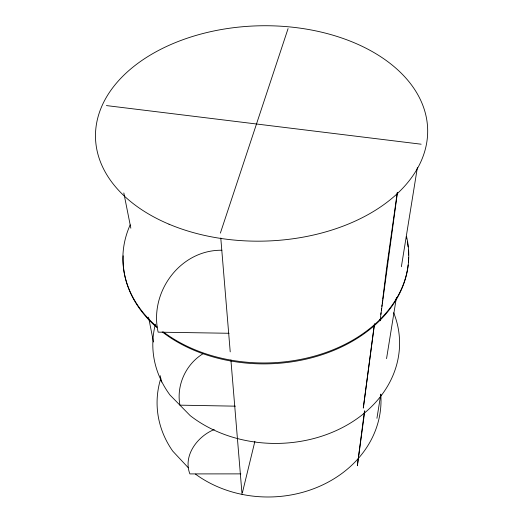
<?xml version="1.0" encoding="UTF-8"?>
<svg xmlns="http://www.w3.org/2000/svg" width="523" height="523" viewBox="0 0 523 523"><rect width="100%" height="100%" fill="white"/><g stroke="black" fill="none" stroke-linecap="round" stroke-linejoin="round"><path stroke-width="0.78" d="M380.228 319.207L380.025 320.808L397.402 192.817M380.829 314.408L381.025 312.806M381.326 310.407L381.529 308.805M381.829 306.406L382.025 304.804M382.228 303.203L382.529 300.803M382.731 299.208L386.837 266.403L397.284 192.438M374.56 323.645L363.295 408.084L374.35 324.358M364.779 410.973L357.359 465.751L364.472 410.947M376.933 418.289L380.829 394.107M386.549 358.634L396.434 297.371M401.376 266.737L417.367 167.582M242.424 492.62L254.904 441.32M220.373 233.108L288.075 28.595M203.545 353.43C186.051 363.766 176.146 385.131 179.932 405.155L190.189 415.622A123.48 99.801 -0.6 0 0 341.271 428.16A123.48 99.801 -0.6 0 0 393.675 312.689M214.234 429.553C197.557 436.189 182.775 455.638 189.888 473.91L240.855 473.877M221.889 250.242C180.141 249.667 149.016 292.35 158.149 332.151L229.067 333.275M235.389 406.168L179.932 405.155L169.942 394.976A122.441 99.004 -0.7 0 1 155.409 324.195M106.431 105.581L421.139 144.204M188.326 467.784L172.747 451.127A111.111 94.722 -1.7 0 1 160.816 378.338M123.82 192.935L130.835 228.198M148.539 317.16L153.481 342.003M160.182 375.664L161.457 382.078M220.778 237.991L230.225 351.861M230.905 359.994L242.038 494.196M408.613 257.558A142.786 106.038 -1.4 0 1 408.378 262.5M408.149 264.965A142.786 106.038 -1.4 0 1 313.231 357.366A142.786 106.038 -1.4 0 1 162.195 331.844M156.959 327.561A142.786 106.038 -1.4 0 1 123.173 255.806M406.306 237.285A142.786 106.038 -1.4 0 1 406.672 238.854M407.325 242.038A142.786 106.038 -1.4 0 1 408.058 246.882M408.385 250.144A142.786 106.038 -1.4 0 1 408.613 255.087M406.463 236.304A142.969 106.077 -1.4 0 1 331.386 350.449A142.969 106.077 -1.4 0 1 163.411 331.968M156.959 326.777A142.969 106.077 -1.4 0 1 130.175 224.864M380.777 394.519A112.059 95.493 -1.5 0 1 318.684 486.704A112.059 95.493 -1.5 0 1 195.452 474.106M169.007 224.19A166.131 107.679 -1.4 0 0 427.291 138.458A166.131 107.679 -1.4 0 0 188.411 37.806A166.131 107.679 -1.4 0 0 169.007 224.19"/></g></svg>
